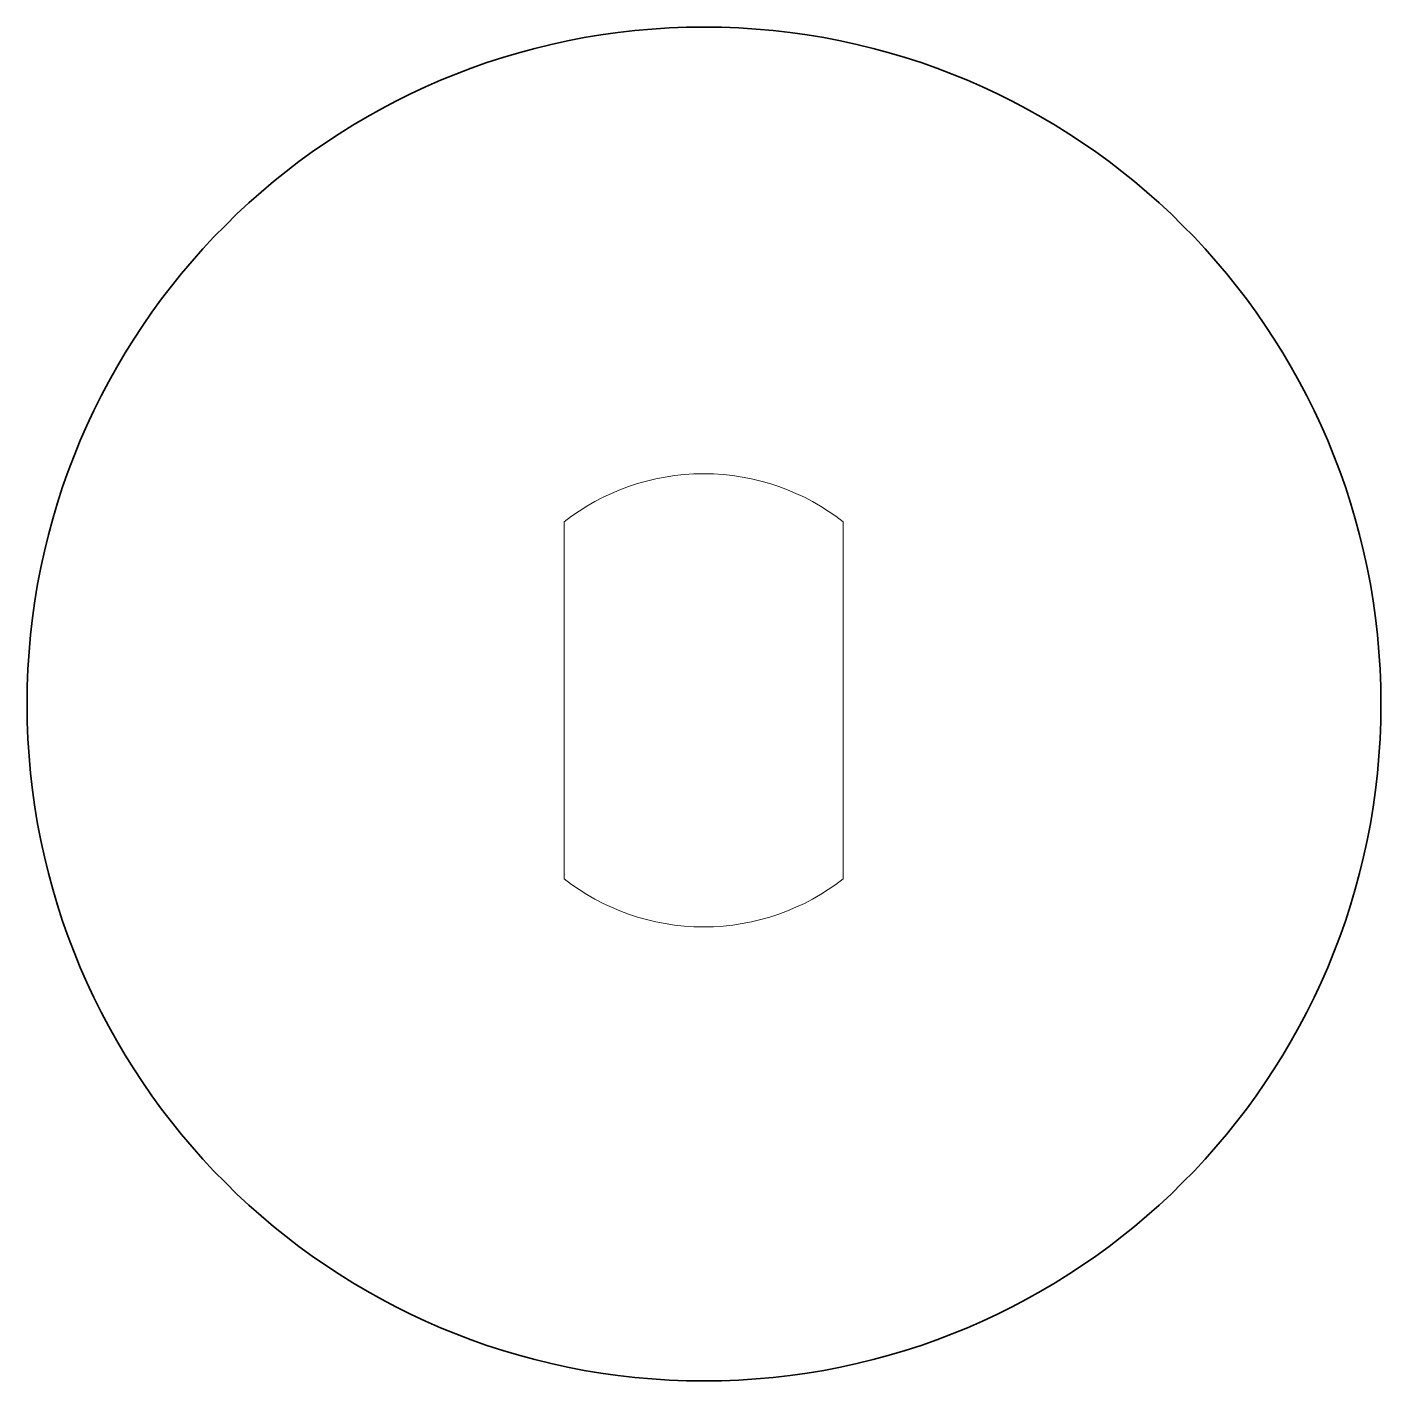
# Model space of a CAD drawing. Header units: millimetres. Extents: x 0 to 60, y 0 to 60.
import ezdxf

# ---------------------------------------------------------------- set-up
doc = ezdxf.new("R2010")
doc.units = ezdxf.units.MM
doc.header["$MEASUREMENT"] = 0
doc.layers.add('Layer 1', color=7, linetype='Continuous', lineweight=0)

msp = doc.modelspace()

# ---------------------------------------------------------------- linework, layer by layer
at = {"layer": 'Layer 1', "color": 18, "lineweight": 35, "true_color": 0x000000}
msp.add_circle((30, 30), 30, dxfattribs=at)
at = {"layer": 'Layer 1', "color": 250, "lineweight": 18, "true_color": 0x231f20}
msp.add_open_spline([(29.986, 40.205), (27.654, 40.205), (25.51, 39.408), (23.805, 38.075), (23.805, 38.075), (23.805, 22.25), (23.805, 22.25), (25.51, 20.917), (27.654, 20.12), (29.986, 20.12), (32.318, 20.12), (34.462, 20.917), (36.167, 22.25), (36.167, 22.25), (36.167, 38.075), (36.167, 38.075), (34.462, 39.408), (32.318, 40.205), (29.986, 40.205)], degree=3, knots=[0, 0, 0, 0, 1, 1, 1, 2, 2, 2, 3, 3, 3, 4, 4, 4, 5, 5, 5, 6, 6, 6, 6], dxfattribs=at)

doc.saveas('drawing.dxf')
